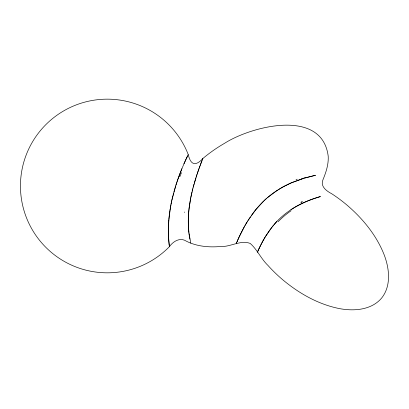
<?xml version="1.0" encoding="UTF-8"?>
<svg xmlns="http://www.w3.org/2000/svg" width="409" height="409" viewBox="0 0 409 409"><rect width="100%" height="100%" fill="white"/><g stroke="black" fill="none" stroke-linecap="round" stroke-linejoin="round"><path stroke-width="0.61" d="M168.339 227.951L168.334 233.534M168.36 227.251L169.29 215.073M168.396 226.1L168.416 235.921M188.38 216.668L188.273 222.813M168.421 225.471L168.61 222.184M188.406 216.156L188.431 215.645M188.462 215.129L189.26 206.831L190.594 198.518M188.595 213.186L188.268 220.635L188.462 227.885M168.656 221.504L168.769 220.134M188.651 212.527L188.697 211.995M168.825 219.444L170.635 206.294M188.743 211.468L188.794 210.937M188.846 210.405L188.902 209.873M188.958 209.336L190.589 198.559L192.936 188.14M169.357 214.536L169.571 212.905M169.648 212.363L169.888 210.722M169.975 210.17L170.154 209.065M170.236 208.559L171.335 202.685M170.763 205.609L170.901 204.878M171.054 204.071L171.8 200.517M190.793 197.486L191.933 192.22M171.514 201.847L172.255 198.518M171.959 199.807L175.798 185.579M172.45 197.7L172.792 196.3M192.174 191.187L192.675 189.142M172.966 195.599L173.636 193.017M192.91 188.232L197 174.413M193.191 187.138L193.989 184.214M173.927 191.944L175.476 186.622M194.26 183.258L195.901 177.808M175.824 185.497L176.923 182.102M176.003 184.924L176.55 183.222M196.172 176.949L199.019 168.569M176.785 182.511L179.157 175.742M197.245 173.667L198.283 170.645M177.117 181.509L177.455 180.517M177.664 179.914L177.849 179.382M178.033 178.856L179.5 174.827M198.523 169.965L200.962 163.319M199.239 167.956L199.914 166.115M179.321 175.292L181.903 168.697M200.144 165.497L201.228 162.629M179.684 174.331L180.226 172.91M201.11 162.935L201.356 162.301M201.284 162.491L201.473 161.99M201.591 161.693L201.703 161.407M201.448 162.066L202.603 159.116M180.4 172.465L180.911 171.151M201.749 161.289L201.888 160.936M202.475 159.444L202.721 158.82M202.251 160.011L202.353 159.75M181.085 170.722L181.253 170.297M202.68 158.927L202.818 158.585M202.752 158.743L202.849 158.508A148.554 148.554 0 0 1 224.5 143.349C251.52 126.054 322.087 107.976 328.202 156.177C328.678 164.306 326.08 172.163 323.033 179.577C319.92 186.213 326.479 191.044 331.633 193.692A150.829 150.829 0 0 1 346.576 204.751C362.706 218.457 376.648 235.379 384.342 255.267C389.48 268.969 391.321 286.213 381.439 298.294C371.254 310.124 353.954 311.31 339.567 308.626C318.647 304.5 299.562 293.708 283.258 280.211A150.21 150.21 0 0 1 267.982 265.461C261.1 258.892 257.287 249.659 250.206 243.416C240.472 239.7 230.415 247.179 220.349 246.52C208.887 247.501 196.887 246.489 186.484 241.244C180.195 237.031 173.222 241.233 169.433 246.637A86.836 86.836 0 0 1 38.431 238.897A86.836 86.836 0 0 1 64.688 110.323A86.836 86.836 0 0 1 188.237 154.571C190.696 165.272 195.696 166.32 202.808 158.61M181.422 169.878L181.591 169.459M181.847 168.835L184.306 163.038M236.213 243.672L237.225 241.279M236.566 242.823L236.729 242.435M257.44 252.123L257.573 251.821M237.067 241.647L237.394 240.886M237.312 241.07L237.997 239.5M237.491 240.656L237.685 240.206M183.953 163.84L185.384 160.63M257.471 252.046L257.558 251.852M257.629 251.683L257.828 251.244M184.433 162.751L186.1 159.065M237.895 239.73L238.232 238.979M257.782 251.341L258.902 248.882M238.12 239.229L238.483 238.421M257.88 251.126L258.243 250.318M238.355 238.698L239.454 236.295M185.533 160.302L185.906 159.479M238.749 237.828L238.892 237.522M258.386 250.001L258.544 249.654M239.035 237.205L244.403 226.601M186.075 159.116L186.545 158.114M258.687 249.347L259.101 248.452M186.238 158.769L186.392 158.436M186.53 158.14L186.959 157.225M186.688 157.802L186.826 157.506M239.659 235.865L239.827 235.507M259.03 248.611L259.914 246.76M186.918 157.317L187.092 156.944M187.071 156.99L187.281 156.545M259.219 248.212L261.54 243.534M187.261 156.596L187.414 156.274M240.001 235.139L240.18 234.766M187.475 156.146L188.191 154.663M187.378 156.34L187.552 155.982M240.364 234.383L240.553 233.994M260.042 246.494L260.175 246.223M240.748 233.6L241.366 232.353M260.344 245.891L262.859 241.07M241.596 231.888L243.636 227.997M261.709 243.207L261.883 242.88M262.062 242.542L262.246 242.2M262.425 241.862L263.048 240.727M243.81 227.67L244.971 225.594M262.997 240.819L263.243 240.38M263.197 240.461L263.442 240.022M263.401 240.098L264.061 238.933M263.606 239.725L264.28 238.559M244.94 225.645L245.282 225.047M245.221 225.154L247.317 221.627M245.502 224.664L247 222.143M264.245 238.621L264.725 237.798M264.465 238.248L265.196 237.016M264.914 237.486L265.681 236.218M265.38 236.709L269.367 230.656M247.287 221.683L248.023 220.507M265.86 235.927L271.76 227.44M247.972 220.584L255.62 209.873L263.785 200.977M248.304 220.057L250.436 216.831M251.198 215.737C257.552 206.657 265.354 198.549 274.454 192.204M269.689 230.206L273.662 225.093M272.128 226.975C283.299 212.496 299.731 202.946 317.011 197.603M274.158 224.505L276.883 221.479M264.378 200.41L266.617 198.37M267.241 197.828L277.43 190.205M274.858 191.923L282.343 187.256L289.853 183.477M290.906 209.72C299.976 203.733 310.134 199.572 320.533 196.524M278.059 189.807L284.373 186.156L291.07 182.935M290.257 183.293L303.713 178.304M291.474 182.762L292.282 182.419M292.67 182.256L303.652 178.324L315.298 175.318M317.829 197.343L320.16 196.637M304.858 177.961L315.554 175.262M190.793 243.15L188.938 233.033L188.278 223.171M189.904 239.137L189.464 236.729M189.393 236.279L188.999 233.539M169.413 246.515L169.392 246.356M169.382 246.279L169.331 245.932M169.229 245.17L169.331 245.942M169.229 245.196L168.697 240.318M169.188 244.899L168.35 234.03M188.876 232.511L188.702 230.881M188.646 230.313L188.503 228.508M168.672 239.965L168.436 236.376M179.802 176.795A46.892 2.439 -70 0 1 181.484 172.608M184.566 212.031A51.237 1.61 83.1 0 1 184.612 212.455M304.587 177.859A62.863 3.139 -16.6 0 1 301.684 178.851M297.246 179.198A62.833 3.4 -17 0 1 296.05 179.607M278.074 221.75A34.76 13.722 -39.1 0 1 291.121 210.727M302.537 201.714A66.882 4.218 -21.6 0 1 301.285 202.266M301.852 201.852A66.953 4.617 -22.1 0 1 300.83 202.322"/></g></svg>
